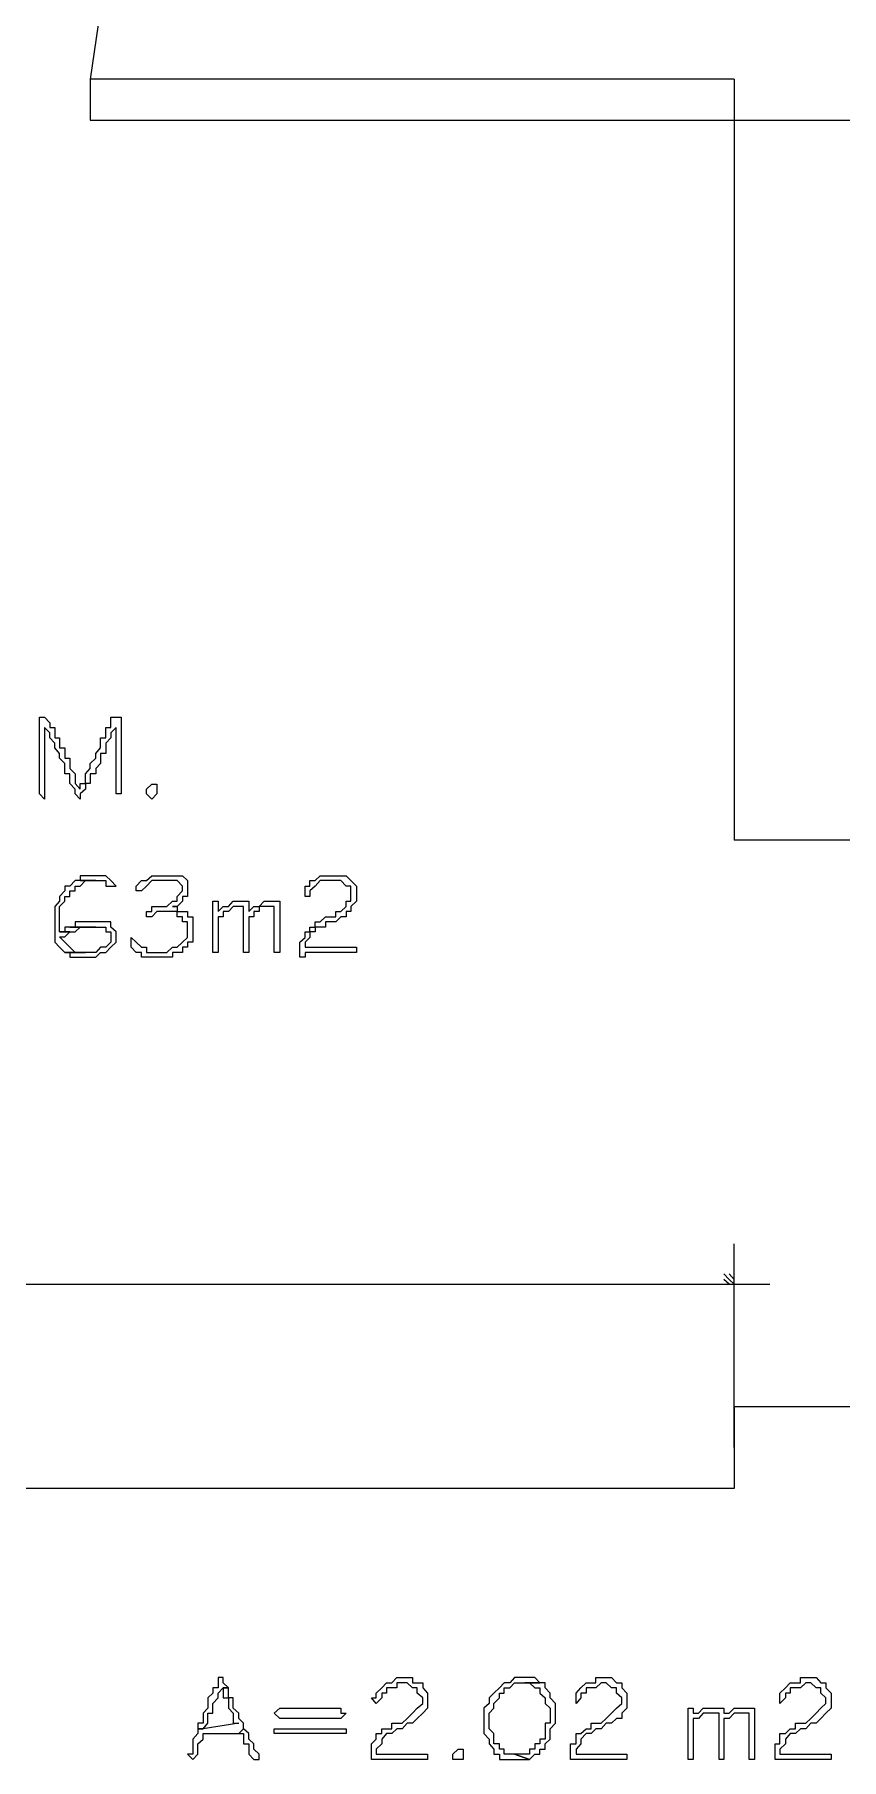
# Model space of a CAD drawing. Header units: millimetres. Extents: x -518.8 to -461.2, y 3.5 to 44.2.
# Drawn here: x -501.582 to -500.577, y 32.504 to 34.655 of the extents above; entities that cross this region are included whole.
import ezdxf

# ---------------------------------------------------------------- set-up
doc = ezdxf.new("R2010")
doc.units = ezdxf.units.MM
doc.header["$MEASUREMENT"] = 0
for name, color, linetype in [('10', 10, 'Continuous'), ('16', 16, 'Continuous'), ('6', 6, 'Continuous'), ('MYSOLIDS', 7, 'Continuous')]:
    doc.layers.add(name, color=color, linetype=linetype)

msp = doc.modelspace()

# ---------------------------------------------------------------- linework, layer by layer
at = {"layer": '10'}
for points in [[(-500.7105, 34.5992), (-501.5128, 34.5992), (-501.5128, 34.5481), (-500.7105, 34.5481)], [(-500.7105, 34.5992), (-500.7105, 34.4969)], [(-500.7105, 34.5481), (-500.5128, 34.5481), (-500.5128, 34.4969)], [(-500.7105, 34.4969), (-500.7105, 33.6503)], [(-500.5128, 33.6503), (-500.7105, 33.6503)], [(-500.7105, 32.9443), (-499.8128, 32.9443)], [(-500.7105, 32.9443), (-500.7105, 32.8421)], [(-500.7105, 32.8421), (-503.3203, 32.8421)]]:
    msp.add_lwpolyline(points, dxfattribs=at)
at = {"layer": '16'}
for points in [[(-500.7105, 32.8932), (-500.7105, 33.1473)], [(-503.3714, 33.0969), (-500.6662, 33.0969)], [(-500.7166, 33.103), (-500.7233, 33.1097)], [(-500.7166, 33.0969), (-500.7233, 33.103)], [(-500.7105, 33.103), (-500.7166, 33.1097)], [(-500.7105, 33.0969), (-500.7166, 33.103)]]:
    msp.add_lwpolyline(points, dxfattribs=at)
at = {"layer": '6'}
msp.add_lwpolyline([(-500.7105, 35.3503), (-500.8444, 35.3375), (-500.9782, 35.306), (-501.0985, 35.2488), (-501.2136, 35.1782), (-501.309, 35.0827), (-501.3918, 34.9744), (-501.4557, 34.8601), (-501.4933, 34.733), (-501.5128, 34.5992)], dxfattribs=at)
at = {"layer": 'MYSOLIDS'}
for points in [[(-501.5699, 33.7909), (-501.5699, 33.7842), (-501.5699, 33.7782), (-501.5699, 33.7782), (-501.5699, 33.7714), (-501.5699, 33.7654), (-501.5699, 33.7654), (-501.5699, 33.7586), (-501.5699, 33.7526), (-501.5699, 33.7526), (-501.5699, 33.7458), (-501.5699, 33.7458), (-501.5699, 33.7398), (-501.5699, 33.733), (-501.5699, 33.727), (-501.5699, 33.727), (-501.5699, 33.721), (-501.5699, 33.7142), (-501.5699, 33.7142), (-501.5699, 33.7082), (-501.5699, 33.7082), (-501.5699, 33.7082), (-501.5699, 33.7015), (-501.5699, 33.7015), (-501.576, 33.7082), (-501.576, 33.7082), (-501.576, 33.7082), (-501.576, 33.7082), (-501.576, 33.7142), (-501.576, 33.7142), (-501.576, 33.7142), (-501.576, 33.721), (-501.576, 33.727), (-501.576, 33.727), (-501.576, 33.733), (-501.576, 33.7398), (-501.576, 33.7458), (-501.576, 33.7526), (-501.576, 33.7526), (-501.576, 33.7586), (-501.576, 33.7654), (-501.576, 33.7714), (-501.576, 33.7714), (-501.576, 33.7782), (-501.576, 33.7842), (-501.576, 33.7842), (-501.576, 33.7909), (-501.576, 33.7969), (-501.576, 33.7969), (-501.576, 33.7969), (-501.576, 33.7969), (-501.576, 33.8037), (-501.576, 33.8037), (-501.5699, 33.8037), (-501.5699, 33.8037), (-501.5699, 33.8037), (-501.5699, 33.8037), (-501.5632, 33.7969), (-501.5632, 33.7909), (-501.5572, 33.7909), (-501.5572, 33.7842), (-501.5572, 33.7842), (-501.5572, 33.7782), (-501.5511, 33.7782), (-501.5511, 33.7714), (-501.5511, 33.7654), (-501.5444, 33.7654), (-501.5444, 33.7586), (-501.5444, 33.7526), (-501.5384, 33.7526), (-501.5384, 33.7458), (-501.5384, 33.7398), (-501.5384, 33.7398), (-501.5316, 33.733), (-501.5316, 33.727), (-501.5316, 33.721), (-501.5316, 33.721), (-501.5256, 33.7142), (-501.5256, 33.7142), (-501.5256, 33.7142), (-501.5256, 33.721), (-501.5188, 33.721), (-501.5188, 33.727), (-501.5188, 33.727), (-501.5188, 33.733), (-501.5128, 33.7398), (-501.5128, 33.7398), (-501.5128, 33.7458), (-501.506, 33.7526), (-501.506, 33.7526), (-501.506, 33.7586), (-501.5, 33.7654), (-501.5, 33.7714), (-501.5, 33.7782), (-501.4933, 33.7782), (-501.4933, 33.7842), (-501.4933, 33.7909), (-501.4872, 33.7909), (-501.4872, 33.7969), (-501.4872, 33.7969), (-501.4872, 33.8037), (-501.4872, 33.8037), (-501.4805, 33.8037), (-501.4805, 33.8037), (-501.4745, 33.8037), (-501.4745, 33.8037), (-501.4745, 33.8037), (-501.4745, 33.8037), (-501.4745, 33.7082), (-501.4745, 33.7082), (-501.4745, 33.7082), (-501.4805, 33.7082), (-501.4805, 33.7082), (-501.4805, 33.7082), (-501.4805, 33.7082), (-501.4805, 33.7082), (-501.4805, 33.7082), (-501.4805, 33.7909), (-501.4872, 33.7842), (-501.4872, 33.7782), (-501.4933, 33.7714), (-501.4933, 33.7654), (-501.4933, 33.7586), (-501.5, 33.7586), (-501.5, 33.7526), (-501.5, 33.7458), (-501.506, 33.7398), (-501.506, 33.7398), (-501.506, 33.733), (-501.5128, 33.733), (-501.5128, 33.727), (-501.5128, 33.727), (-501.5128, 33.721), (-501.5128, 33.721), (-501.5188, 33.721), (-501.5188, 33.7142), (-501.5256, 33.7082), (-501.5256, 33.7015), (-501.5256, 33.7015), (-501.5256, 33.7015), (-501.5316, 33.7082), (-501.5316, 33.7082), (-501.5316, 33.7082), (-501.5316, 33.7142), (-501.5316, 33.7142), (-501.5316, 33.7142), (-501.5384, 33.721), (-501.5384, 33.727), (-501.5384, 33.733), (-501.5444, 33.733), (-501.5444, 33.7398), (-501.5444, 33.7458), (-501.5511, 33.7526), (-501.5511, 33.7526), (-501.5511, 33.7586), (-501.5572, 33.7654), (-501.5572, 33.7654), (-501.5572, 33.7714), (-501.5632, 33.7782), (-501.5632, 33.7782), (-501.5632, 33.7842), (-501.5632, 33.7842), (-501.5699, 33.7909), (-501.5699, 33.7909), (-501.5699, 33.7909), (-501.5699, 33.7909), (-501.5699, 33.7909)], [(-501.4361, 33.7015), (-501.4429, 33.7082), (-501.4429, 33.7082), (-501.4429, 33.7082), (-501.4429, 33.7082), (-501.4429, 33.7142), (-501.4429, 33.7142), (-501.4361, 33.7203), (-501.4361, 33.7203), (-501.4301, 33.7203), (-501.4301, 33.7203), (-501.4301, 33.7142), (-501.4301, 33.7142), (-501.4301, 33.7082), (-501.4301, 33.7082), (-501.4361, 33.7015), (-501.4361, 33.7015), (-501.4361, 33.7015), (-501.4361, 33.7015), (-501.4361, 33.7015)], [(-501.5256, 33.6), (-501.5316, 33.6), (-501.5316, 33.6), (-501.5384, 33.5932), (-501.5444, 33.5932), (-501.5444, 33.5872), (-501.5444, 33.5872), (-501.5511, 33.5804), (-501.5511, 33.5804), (-501.5511, 33.5744), (-501.5572, 33.5676), (-501.5572, 33.5676), (-501.5572, 33.5676), (-501.5572, 33.5616), (-501.5572, 33.5548), (-501.5572, 33.5488), (-501.5572, 33.5488), (-501.5572, 33.5421), (-501.5572, 33.5421), (-501.5572, 33.536), (-501.5572, 33.53), (-501.5572, 33.5233), (-501.5572, 33.5233), (-501.5511, 33.5172), (-501.5511, 33.5172), (-501.5444, 33.5105), (-501.5444, 33.5105), (-501.5188, 33.5105), (-501.5256, 33.5105), (-501.5316, 33.5105), (-501.5384, 33.5172), (-501.5384, 33.5172), (-501.5384, 33.5172), (-501.5444, 33.5233), (-501.5444, 33.5233), (-501.5511, 33.53), (-501.5444, 33.53), (-501.5384, 33.536), (-501.5384, 33.536), (-501.5511, 33.536), (-501.5511, 33.536), (-501.5511, 33.5421), (-501.5511, 33.5421), (-501.5511, 33.5488), (-501.5511, 33.5488), (-501.5511, 33.5548), (-501.5511, 33.5616), (-501.5511, 33.5676), (-501.5511, 33.5676), (-501.5444, 33.5744), (-501.5444, 33.5744), (-501.5444, 33.5804), (-501.5384, 33.5804), (-501.5384, 33.5872), (-501.5316, 33.5872), (-501.5316, 33.5932), (-501.5256, 33.5932), (-501.5188, 33.6), (-501.5188, 33.6), (-501.5128, 33.6), (-501.5128, 33.6), (-501.506, 33.6), (-501.5256, 33.6), (-501.5256, 33.6)], [(-501.506, 33.606), (-501.506, 33.606), (-501.5128, 33.606), (-501.5128, 33.606), (-501.5188, 33.606), (-501.5256, 33.606), (-501.5256, 33.6), (-501.506, 33.6), (-501.5, 33.6), (-501.5, 33.6), (-501.4933, 33.6), (-501.4933, 33.5932), (-501.4872, 33.5932), (-501.4872, 33.5932), (-501.4872, 33.5932), (-501.4872, 33.5932), (-501.4805, 33.5932), (-501.4872, 33.6), (-501.4872, 33.6), (-501.4933, 33.606), (-501.4933, 33.606), (-501.5, 33.606), (-501.5, 33.606), (-501.506, 33.606), (-501.506, 33.606)], [(-501.4105, 33.5676), (-501.4045, 33.5676), (-501.4045, 33.5616), (-501.3978, 33.5616), (-501.3918, 33.5616), (-501.3918, 33.5548), (-501.385, 33.5548), (-501.385, 33.5488), (-501.385, 33.5421), (-501.385, 33.5421), (-501.385, 33.536), (-501.385, 33.536), (-501.385, 33.5293), (-501.385, 33.5233), (-501.3918, 33.5233), (-501.3918, 33.5172), (-501.3978, 33.5172), (-501.3978, 33.5172), (-501.3978, 33.5105), (-501.4045, 33.5105), (-501.4105, 33.5105), (-501.4105, 33.5045), (-501.4173, 33.5045), (-501.4233, 33.5045), (-501.4301, 33.5045), (-501.4301, 33.5045), (-501.4361, 33.5045), (-501.4429, 33.5045), (-501.4489, 33.5045), (-501.4489, 33.5105), (-501.4557, 33.5105), (-501.4557, 33.5105), (-501.4617, 33.5172), (-501.4617, 33.5233), (-501.4617, 33.5233), (-501.4617, 33.5293), (-501.4617, 33.5293), (-501.4617, 33.5293), (-501.4617, 33.5293), (-501.4557, 33.5233), (-501.4557, 33.5233), (-501.4557, 33.5233), (-501.4557, 33.5233), (-501.4489, 33.5172), (-501.4489, 33.5172), (-501.4429, 33.5172), (-501.4429, 33.5105), (-501.4361, 33.5105), (-501.4301, 33.5105), (-501.4301, 33.5105), (-501.4233, 33.5105), (-501.4233, 33.5105), (-501.4173, 33.5105), (-501.4105, 33.5172), (-501.4105, 33.5172), (-501.4045, 33.5172), (-501.4045, 33.5172), (-501.3978, 33.5233), (-501.3978, 33.5233), (-501.3918, 33.5293), (-501.3918, 33.536), (-501.3918, 33.536), (-501.3918, 33.536), (-501.3918, 33.5421), (-501.3918, 33.5488), (-501.3978, 33.5488), (-501.3978, 33.5548), (-501.4045, 33.5548), (-501.4045, 33.5616), (-501.4105, 33.5616), (-501.4173, 33.5616), (-501.4173, 33.5616), (-501.4233, 33.5616), (-501.4233, 33.5616), (-501.4301, 33.5616), (-501.4301, 33.5616), (-501.4361, 33.5548), (-501.4429, 33.5548), (-501.4429, 33.5548), (-501.4429, 33.5548), (-501.4429, 33.5616), (-501.4429, 33.5616), (-501.4429, 33.5616), (-501.4361, 33.5616), (-501.4361, 33.5676), (-501.4301, 33.5676), (-501.4233, 33.5676), (-501.4233, 33.5676), (-501.4173, 33.5676), (-501.4105, 33.5744), (-501.4105, 33.5744), (-501.4045, 33.5744), (-501.4045, 33.5804), (-501.3978, 33.5872), (-501.3978, 33.5872), (-501.3978, 33.5872), (-501.3978, 33.5932), (-501.4045, 33.6), (-501.4045, 33.6), (-501.4045, 33.6), (-501.4105, 33.6), (-501.4173, 33.6), (-501.4233, 33.6), (-501.4233, 33.6), (-501.4301, 33.6), (-501.4301, 33.6), (-501.4361, 33.6), (-501.4429, 33.5932), (-501.4429, 33.5932), (-501.4429, 33.5932), (-501.4489, 33.5872), (-501.4489, 33.5872), (-501.4489, 33.5872), (-501.4489, 33.5872), (-501.4557, 33.5872), (-501.4557, 33.5872), (-501.4557, 33.5872), (-501.4557, 33.5872), (-501.4557, 33.5932), (-501.4557, 33.5932), (-501.4489, 33.6), (-501.4489, 33.6), (-501.4429, 33.6), (-501.4429, 33.6), (-501.4361, 33.606), (-501.4361, 33.606), (-501.4301, 33.606), (-501.4233, 33.606), (-501.4233, 33.606), (-501.4173, 33.606), (-501.4173, 33.606), (-501.4105, 33.606), (-501.4045, 33.606), (-501.4045, 33.606), (-501.3978, 33.606), (-501.3978, 33.606), (-501.3918, 33.6), (-501.3918, 33.6), (-501.3918, 33.5932), (-501.3918, 33.5932), (-501.3918, 33.5872), (-501.3918, 33.5804), (-501.3978, 33.5804), (-501.3978, 33.5744), (-501.3978, 33.5744), (-501.4045, 33.5676), (-501.4045, 33.5676), (-501.4105, 33.5676), (-501.4105, 33.5676), (-501.4105, 33.5676), (-501.4105, 33.5676), (-501.4105, 33.5676)], [(-501.2451, 33.5172), (-501.1812, 33.5172), (-501.1812, 33.5172), (-501.1812, 33.5172), (-501.1812, 33.5105), (-501.1812, 33.5105), (-501.1812, 33.5105), (-501.1812, 33.5105), (-501.1812, 33.5105), (-501.1812, 33.5105), (-501.2451, 33.5105), (-501.2451, 33.5045), (-501.2451, 33.5045), (-501.2451, 33.5045), (-501.2451, 33.5045), (-501.2519, 33.5045), (-501.2519, 33.5045), (-501.2519, 33.5105), (-501.2519, 33.5105), (-501.2519, 33.5172), (-501.2519, 33.5233), (-501.2519, 33.5233), (-501.2451, 33.5293), (-501.2451, 33.5293), (-501.2451, 33.536), (-501.2391, 33.536), (-501.2391, 33.5421), (-501.2324, 33.5421), (-501.2324, 33.5421), (-501.2324, 33.5488), (-501.2263, 33.5488), (-501.2263, 33.5488), (-501.2196, 33.5548), (-501.2136, 33.5548), (-501.2068, 33.5548), (-501.2068, 33.5616), (-501.2008, 33.5616), (-501.2008, 33.5616), (-501.194, 33.5676), (-501.194, 33.5676), (-501.194, 33.5744), (-501.188, 33.5744), (-501.188, 33.5804), (-501.188, 33.5804), (-501.188, 33.5872), (-501.188, 33.5932), (-501.194, 33.5932), (-501.194, 33.5932), (-501.2008, 33.6), (-501.2008, 33.6), (-501.2068, 33.6), (-501.2136, 33.6), (-501.2136, 33.6), (-501.2196, 33.6), (-501.2263, 33.6), (-501.2263, 33.6), (-501.2324, 33.5932), (-501.2324, 33.5932), (-501.2391, 33.5872), (-501.2391, 33.5872), (-501.2391, 33.5872), (-501.2391, 33.5804), (-501.2451, 33.5804), (-501.2451, 33.5804), (-501.2451, 33.5804), (-501.2451, 33.5804), (-501.2451, 33.5804), (-501.2451, 33.5804), (-501.2451, 33.5872), (-501.2451, 33.5872), (-501.2451, 33.5932), (-501.2391, 33.5932), (-501.2391, 33.5932), (-501.2391, 33.6), (-501.2324, 33.6), (-501.2263, 33.606), (-501.2263, 33.606), (-501.2196, 33.606), (-501.2196, 33.606), (-501.2136, 33.606), (-501.2136, 33.606), (-501.2068, 33.606), (-501.2008, 33.606), (-501.194, 33.606), (-501.194, 33.606), (-501.188, 33.6), (-501.188, 33.6), (-501.188, 33.6), (-501.1812, 33.5932), (-501.1812, 33.5872), (-501.1812, 33.5872), (-501.1812, 33.5804), (-501.1812, 33.5804), (-501.1812, 33.5744), (-501.1812, 33.5744), (-501.188, 33.5676), (-501.188, 33.5616), (-501.188, 33.5616), (-501.194, 33.5616), (-501.194, 33.5548), (-501.2008, 33.5548), (-501.2008, 33.5548), (-501.2068, 33.5488), (-501.2136, 33.5488), (-501.2196, 33.5488), (-501.2196, 33.5421), (-501.2263, 33.5421), (-501.2324, 33.5421), (-501.2324, 33.536), (-501.2391, 33.536), (-501.2391, 33.5293), (-501.2391, 33.5293), (-501.2451, 33.5233), (-501.2451, 33.5172), (-501.2451, 33.5172), (-501.2451, 33.5172), (-501.2451, 33.5172), (-501.2451, 33.5172)], [(-501.3151, 33.5616), (-501.309, 33.5676), (-501.309, 33.5676), (-501.3023, 33.5676), (-501.2963, 33.5744), (-501.2963, 33.5744), (-501.2895, 33.5744), (-501.2835, 33.5744), (-501.2835, 33.5744), (-501.2767, 33.5744), (-501.2767, 33.5676), (-501.2767, 33.5616), (-501.2767, 33.5616), (-501.2767, 33.5548), (-501.2767, 33.5488), (-501.2767, 33.5488), (-501.2767, 33.5421), (-501.2767, 33.536), (-501.2767, 33.5293), (-501.2767, 33.5293), (-501.2767, 33.5233), (-501.2767, 33.5172), (-501.2767, 33.5172), (-501.2767, 33.5105), (-501.2767, 33.5105), (-501.2767, 33.5105), (-501.2767, 33.5105), (-501.2767, 33.5105), (-501.2767, 33.5105), (-501.2835, 33.5105), (-501.2835, 33.5105), (-501.2835, 33.5105), (-501.2835, 33.5172), (-501.2835, 33.5172), (-501.2835, 33.5233), (-501.2835, 33.5293), (-501.2835, 33.536), (-501.2835, 33.536), (-501.2835, 33.5421), (-501.2835, 33.5488), (-501.2835, 33.5488), (-501.2835, 33.5548), (-501.2835, 33.5616), (-501.2835, 33.5676), (-501.2835, 33.5676), (-501.2895, 33.5676), (-501.2895, 33.5676), (-501.2895, 33.5676), (-501.2963, 33.5676), (-501.3023, 33.5676), (-501.3023, 33.5616), (-501.309, 33.5616), (-501.309, 33.5548), (-501.3151, 33.5548), (-501.3151, 33.5172), (-501.3151, 33.5105), (-501.3151, 33.5105), (-501.3151, 33.5105), (-501.3151, 33.5105), (-501.3218, 33.5105), (-501.3218, 33.5105), (-501.3218, 33.5172), (-501.3218, 33.5172), (-501.3218, 33.5616), (-501.3218, 33.5616), (-501.3218, 33.5676), (-501.3218, 33.5676), (-501.3278, 33.5676), (-501.3278, 33.5676), (-501.3278, 33.5676), (-501.3346, 33.5676), (-501.3346, 33.5676), (-501.3406, 33.5616), (-501.3474, 33.5616), (-501.3474, 33.5548), (-501.3534, 33.5548), (-501.3534, 33.5105), (-501.3534, 33.5105), (-501.3534, 33.5105), (-501.3534, 33.5105), (-501.3534, 33.5105), (-501.3602, 33.5105), (-501.3602, 33.5105), (-501.3602, 33.5105), (-501.3602, 33.5105), (-501.3602, 33.5548), (-501.3602, 33.5548), (-501.3602, 33.5548), (-501.3602, 33.5548), (-501.3602, 33.5548), (-501.3602, 33.5548), (-501.3602, 33.5548), (-501.3602, 33.5548), (-501.3602, 33.5548), (-501.3602, 33.5548), (-501.3602, 33.5548), (-501.3602, 33.5616), (-501.3602, 33.5616), (-501.3602, 33.5676), (-501.3602, 33.5744), (-501.3602, 33.5744), (-501.3534, 33.5744), (-501.3534, 33.5744), (-501.3534, 33.5744), (-501.3534, 33.5744), (-501.3534, 33.5676), (-501.3534, 33.5676), (-501.3534, 33.5616), (-501.3474, 33.5676), (-501.3474, 33.5676), (-501.3406, 33.5676), (-501.3346, 33.5744), (-501.3278, 33.5744), (-501.3278, 33.5744), (-501.3218, 33.5744), (-501.3218, 33.5744), (-501.3151, 33.5744), (-501.3151, 33.5676), (-501.3151, 33.5616), (-501.3151, 33.5616), (-501.3151, 33.5616), (-501.3151, 33.5616), (-501.3151, 33.5616)], [(-501.506, 33.5488), (-501.5128, 33.5488), (-501.5128, 33.5488), (-501.5188, 33.5488), (-501.5256, 33.5488), (-501.5316, 33.5488), (-501.5316, 33.5488), (-501.5316, 33.5421), (-501.5384, 33.5421), (-501.506, 33.5421), (-501.506, 33.5421), (-501.5, 33.5421), (-501.4933, 33.5421), (-501.4933, 33.536), (-501.4933, 33.536), (-501.4872, 33.536), (-501.4872, 33.5293), (-501.4872, 33.5293), (-501.4872, 33.5233), (-501.4933, 33.5172), (-501.5, 33.5172), (-501.5, 33.5172), (-501.5, 33.5172), (-501.506, 33.5105), (-501.5128, 33.5105), (-501.5188, 33.5105), (-501.5188, 33.5105), (-501.5444, 33.5105), (-501.5384, 33.5105), (-501.5384, 33.5045), (-501.5316, 33.5045), (-501.5256, 33.5045), (-501.5188, 33.5045), (-501.5188, 33.5045), (-501.5128, 33.5045), (-501.506, 33.5045), (-501.506, 33.5045), (-501.5, 33.5105), (-501.4933, 33.5105), (-501.4933, 33.5105), (-501.4933, 33.5105), (-501.4872, 33.5172), (-501.4872, 33.5172), (-501.4805, 33.5233), (-501.4805, 33.5233), (-501.4805, 33.5293), (-501.4805, 33.536), (-501.4805, 33.536), (-501.4872, 33.5421), (-501.4872, 33.5421), (-501.4872, 33.5488), (-501.4933, 33.5488), (-501.5, 33.5488), (-501.5, 33.5488), (-501.506, 33.5488), (-501.506, 33.5488)], [(-501.5384, 33.5421), (-501.5444, 33.5421), (-501.5444, 33.536), (-501.5511, 33.536), (-501.5384, 33.536), (-501.5316, 33.536), (-501.5256, 33.5421), (-501.5256, 33.5421), (-501.5188, 33.5421), (-501.5188, 33.5421), (-501.5128, 33.5421), (-501.506, 33.5421), (-501.5384, 33.5421), (-501.5384, 33.5421)], [(-501.3474, 32.6067), (-501.3474, 32.6067), (-501.3534, 32.6067), (-501.3534, 32.6), (-501.3534, 32.6), (-501.3534, 32.5939), (-501.3602, 32.5939), (-501.3602, 32.5872), (-501.3662, 32.5812), (-501.3662, 32.5684), (-501.3662, 32.5684), (-501.3722, 32.5624), (-501.3722, 32.5624), (-501.3722, 32.5556), (-501.3722, 32.5496), (-501.379, 32.5496), (-501.379, 32.5428), (-501.3722, 32.5428), (-501.3662, 32.5496), (-501.3662, 32.5496), (-501.3662, 32.5556), (-501.3662, 32.5624), (-501.3602, 32.5624), (-501.3602, 32.5624), (-501.3602, 32.5684), (-501.3602, 32.5744), (-501.3602, 32.5744), (-501.3534, 32.5812), (-501.3534, 32.5872), (-501.3534, 32.5872), (-501.3474, 32.5939), (-501.3406, 32.5939), (-501.3474, 32.6), (-501.3474, 32.6067), (-501.3474, 32.6067), (-501.3474, 32.6067)], [(-501.1564, 32.5112), (-501.0925, 32.5112), (-501.0925, 32.5112), (-501.0925, 32.5112), (-501.0925, 32.5112), (-501.0925, 32.5112), (-501.0925, 32.5045), (-501.0925, 32.5045), (-501.0925, 32.5045), (-501.0925, 32.5045), (-501.1564, 32.5045), (-501.1564, 32.5045), (-501.1564, 32.5045), (-501.1624, 32.5045), (-501.1624, 32.5045), (-501.1624, 32.5045), (-501.1624, 32.5045), (-501.1624, 32.5112), (-501.1624, 32.5112), (-501.1624, 32.5112), (-501.1624, 32.5172), (-501.1624, 32.524), (-501.1624, 32.524), (-501.1564, 32.53), (-501.1564, 32.53), (-501.1564, 32.5368), (-501.1496, 32.5368), (-501.1496, 32.5428), (-501.1436, 32.5428), (-501.1436, 32.5428), (-501.1369, 32.5428), (-501.1369, 32.5496), (-501.1308, 32.5496), (-501.1241, 32.5496), (-501.1181, 32.5556), (-501.1181, 32.5556), (-501.1113, 32.5624), (-501.1113, 32.5624), (-501.1113, 32.5624), (-501.1053, 32.5684), (-501.1053, 32.5684), (-501.0985, 32.5744), (-501.0985, 32.5744), (-501.0985, 32.5812), (-501.0985, 32.5812), (-501.1053, 32.5872), (-501.1053, 32.5939), (-501.1053, 32.5939), (-501.1113, 32.5939), (-501.1113, 32.5939), (-501.1181, 32.6), (-501.1241, 32.6), (-501.1308, 32.6), (-501.1308, 32.5939), (-501.1369, 32.5939), (-501.1369, 32.5939), (-501.1436, 32.5939), (-501.1436, 32.5872), (-501.1496, 32.5872), (-501.1496, 32.5872), (-501.1496, 32.5812), (-501.1496, 32.5812), (-501.1564, 32.5744), (-501.1564, 32.5744), (-501.1564, 32.5744), (-501.1564, 32.5744), (-501.1624, 32.5812), (-501.1624, 32.5812), (-501.1564, 32.5812), (-501.1564, 32.5872), (-501.1564, 32.5872), (-501.1496, 32.5939), (-501.1496, 32.5939), (-501.1496, 32.5939), (-501.1436, 32.6), (-501.1369, 32.6), (-501.1369, 32.6), (-501.1369, 32.6), (-501.1308, 32.6067), (-501.1241, 32.6067), (-501.1241, 32.6067), (-501.1181, 32.6067), (-501.1113, 32.6067), (-501.1113, 32.6), (-501.1053, 32.6), (-501.0985, 32.6), (-501.0985, 32.6), (-501.0985, 32.5939), (-501.0925, 32.5872), (-501.0925, 32.5872), (-501.0925, 32.5812), (-501.0925, 32.5812), (-501.0925, 32.5744), (-501.0925, 32.5684), (-501.0925, 32.5684), (-501.0985, 32.5624), (-501.0985, 32.5624), (-501.1053, 32.5556), (-501.1053, 32.5556), (-501.1053, 32.5556), (-501.1113, 32.5496), (-501.1181, 32.5496), (-501.1181, 32.5496), (-501.1241, 32.5428), (-501.1308, 32.5428), (-501.1308, 32.5428), (-501.1369, 32.5368), (-501.1436, 32.5368), (-501.1436, 32.5368), (-501.1496, 32.53), (-501.1496, 32.53), (-501.1496, 32.524), (-501.1564, 32.5172), (-501.1564, 32.5172), (-501.1564, 32.5112), (-501.1564, 32.5112), (-501.1564, 32.5112), (-501.1564, 32.5112)], [(-500.9714, 32.6067), (-500.9782, 32.6067), (-500.9842, 32.6067), (-500.9842, 32.6067), (-500.9902, 32.6), (-500.997, 32.6), (-500.997, 32.6), (-501.003, 32.5939), (-501.003, 32.5939), (-501.0098, 32.5872), (-501.0098, 32.5872), (-501.0158, 32.5812), (-501.0158, 32.5812), (-501.0158, 32.5744), (-501.0158, 32.5744), (-501.0226, 32.5684), (-501.0226, 32.5624), (-501.0226, 32.5624), (-501.0226, 32.5556), (-501.0226, 32.5496), (-501.0226, 32.5496), (-501.0226, 32.5428), (-501.0226, 32.5368), (-501.0226, 32.5368), (-501.0158, 32.53), (-501.0158, 32.524), (-501.0158, 32.524), (-501.0098, 32.5172), (-501.0098, 32.5172), (-501.0098, 32.5112), (-501.003, 32.5112), (-501.003, 32.5045), (-500.997, 32.5045), (-500.997, 32.5045), (-500.9902, 32.5045), (-500.9842, 32.5045), (-500.9842, 32.5045), (-500.9782, 32.5045), (-500.9714, 32.5045), (-500.9654, 32.5045), (-500.9654, 32.5045), (-500.9654, 32.5045), (-500.9842, 32.5112), (-500.9842, 32.5112), (-500.9842, 32.5112), (-500.9902, 32.5112), (-500.997, 32.5112), (-500.997, 32.5172), (-501.003, 32.5172), (-501.003, 32.524), (-501.0098, 32.524), (-501.0098, 32.53), (-501.0098, 32.53), (-501.0098, 32.5368), (-501.0158, 32.5428), (-501.0158, 32.5428), (-501.0158, 32.5496), (-501.0158, 32.5496), (-501.0158, 32.5556), (-501.0158, 32.5624), (-501.0098, 32.5684), (-501.0098, 32.5684), (-501.0098, 32.5744), (-501.0098, 32.5744), (-501.003, 32.5812), (-501.003, 32.5872), (-501.003, 32.5872), (-500.997, 32.5872), (-500.997, 32.5939), (-500.9902, 32.5939), (-500.9902, 32.5939), (-500.9842, 32.6), (-500.9782, 32.6), (-500.9714, 32.6), (-500.9527, 32.6), (-500.9527, 32.6), (-500.9587, 32.6067), (-500.9654, 32.6067), (-500.9714, 32.6067), (-500.9714, 32.6067), (-500.9714, 32.6067)], [(-500.9527, 32.6), (-500.9714, 32.6), (-500.9714, 32.6), (-500.9654, 32.6), (-500.9587, 32.5939), (-500.9587, 32.5939), (-500.9527, 32.5939), (-500.9527, 32.5872), (-500.9527, 32.5872), (-500.9459, 32.5812), (-500.9459, 32.5812), (-500.9459, 32.5744), (-500.9399, 32.5684), (-500.9399, 32.5684), (-500.9399, 32.5624), (-500.9399, 32.5624), (-500.9399, 32.5556), (-500.9399, 32.5496), (-500.9459, 32.5496), (-500.9459, 32.5428), (-500.9459, 32.5428), (-500.9459, 32.5368), (-500.9459, 32.53), (-500.9527, 32.53), (-500.9527, 32.524), (-500.9587, 32.524), (-500.9587, 32.5172), (-500.9654, 32.5172), (-500.9654, 32.5112), (-500.9654, 32.5112), (-500.9714, 32.5112), (-500.9782, 32.5112), (-500.9842, 32.5112), (-500.9654, 32.5045), (-500.9587, 32.5112), (-500.9527, 32.5112), (-500.9527, 32.5172), (-500.9459, 32.5172), (-500.9459, 32.524), (-500.9459, 32.524), (-500.9399, 32.53), (-500.9399, 32.5368), (-500.9399, 32.5368), (-500.9399, 32.5428), (-500.9331, 32.5496), (-500.9331, 32.5496), (-500.9331, 32.5556), (-500.9331, 32.5624), (-500.9331, 32.5624), (-500.9331, 32.5684), (-500.9331, 32.5744), (-500.9399, 32.5812), (-500.9399, 32.5812), (-500.9399, 32.5872), (-500.9399, 32.5872), (-500.9459, 32.5939), (-500.9459, 32.5939), (-500.9459, 32.6), (-500.9527, 32.6), (-500.9527, 32.6)], [(-500.9075, 32.5112), (-500.8444, 32.5112), (-500.8444, 32.5112), (-500.8444, 32.5112), (-500.8444, 32.5112), (-500.8444, 32.5112), (-500.8444, 32.5045), (-500.8444, 32.5045), (-500.8444, 32.5045), (-500.8444, 32.5045), (-500.9075, 32.5045), (-500.9075, 32.5045), (-500.9075, 32.5045), (-500.9075, 32.5045), (-500.9075, 32.5045), (-500.9143, 32.5045), (-500.9143, 32.5045), (-500.9143, 32.5112), (-500.9143, 32.5112), (-500.9143, 32.5112), (-500.9143, 32.5172), (-500.9143, 32.524), (-500.9075, 32.524), (-500.9075, 32.53), (-500.9075, 32.53), (-500.9075, 32.5368), (-500.9015, 32.5368), (-500.8948, 32.5428), (-500.8948, 32.5428), (-500.8948, 32.5428), (-500.8887, 32.5428), (-500.8887, 32.5496), (-500.8827, 32.5496), (-500.876, 32.5496), (-500.8699, 32.5556), (-500.8699, 32.5556), (-500.8632, 32.5624), (-500.8632, 32.5624), (-500.8632, 32.5624), (-500.8572, 32.5684), (-500.8572, 32.5684), (-500.8504, 32.5744), (-500.8504, 32.5744), (-500.8504, 32.5812), (-500.8504, 32.5812), (-500.8572, 32.5872), (-500.8572, 32.5939), (-500.8572, 32.5939), (-500.8632, 32.5939), (-500.8632, 32.5939), (-500.8699, 32.6), (-500.876, 32.6), (-500.876, 32.6), (-500.8827, 32.5939), (-500.8887, 32.5939), (-500.8887, 32.5939), (-500.8948, 32.5939), (-500.8948, 32.5872), (-500.9015, 32.5872), (-500.9015, 32.5872), (-500.9015, 32.5812), (-500.9015, 32.5812), (-500.9075, 32.5744), (-500.9075, 32.5744), (-500.9075, 32.5744), (-500.9075, 32.5744), (-500.9075, 32.5812), (-500.9075, 32.5812), (-500.9075, 32.5812), (-500.9075, 32.5872), (-500.9075, 32.5872), (-500.9015, 32.5939), (-500.9015, 32.5939), (-500.9015, 32.5939), (-500.8948, 32.6), (-500.8887, 32.6), (-500.8887, 32.6), (-500.8827, 32.6), (-500.8827, 32.6067), (-500.876, 32.6067), (-500.876, 32.6067), (-500.8699, 32.6067), (-500.8632, 32.6067), (-500.8572, 32.6), (-500.8572, 32.6), (-500.8504, 32.6), (-500.8504, 32.6), (-500.8504, 32.5939), (-500.8444, 32.5872), (-500.8444, 32.5872), (-500.8444, 32.5812), (-500.8444, 32.5812), (-500.8444, 32.5744), (-500.8444, 32.5684), (-500.8444, 32.5684), (-500.8504, 32.5624), (-500.8504, 32.5624), (-500.8504, 32.5556), (-500.8572, 32.5556), (-500.8572, 32.5556), (-500.8632, 32.5496), (-500.8699, 32.5496), (-500.8699, 32.5496), (-500.876, 32.5428), (-500.8827, 32.5428), (-500.8827, 32.5428), (-500.8887, 32.5368), (-500.8948, 32.5368), (-500.8948, 32.5368), (-500.9015, 32.53), (-500.9015, 32.53), (-500.9015, 32.524), (-500.9075, 32.5172), (-500.9075, 32.5172), (-500.9075, 32.5112), (-500.9075, 32.5112), (-500.9075, 32.5112), (-500.9075, 32.5112)], [(-500.6534, 32.5112), (-500.5895, 32.5112), (-500.5895, 32.5112), (-500.5895, 32.5112), (-500.5895, 32.5112), (-500.5895, 32.5112), (-500.5895, 32.5045), (-500.5895, 32.5045), (-500.5895, 32.5045), (-500.5895, 32.5045), (-500.6534, 32.5045), (-500.6534, 32.5045), (-500.6534, 32.5045), (-500.6534, 32.5045), (-500.6534, 32.5045), (-500.6594, 32.5045), (-500.6594, 32.5045), (-500.6594, 32.5112), (-500.6594, 32.5112), (-500.6594, 32.5112), (-500.6594, 32.5172), (-500.6594, 32.524), (-500.6534, 32.524), (-500.6534, 32.53), (-500.6534, 32.53), (-500.6534, 32.5368), (-500.6466, 32.5368), (-500.6406, 32.5428), (-500.6406, 32.5428), (-500.6406, 32.5428), (-500.6339, 32.5428), (-500.6339, 32.5496), (-500.6278, 32.5496), (-500.6211, 32.5496), (-500.6151, 32.5556), (-500.6151, 32.5556), (-500.6083, 32.5624), (-500.6083, 32.5624), (-500.6083, 32.5624), (-500.6023, 32.5684), (-500.6023, 32.5684), (-500.5963, 32.5744), (-500.5963, 32.5744), (-500.5963, 32.5812), (-500.5963, 32.5812), (-500.6023, 32.5872), (-500.6023, 32.5939), (-500.6023, 32.5939), (-500.6083, 32.5939), (-500.6083, 32.5939), (-500.6151, 32.6), (-500.6211, 32.6), (-500.6211, 32.6), (-500.6278, 32.5939), (-500.6339, 32.5939), (-500.6339, 32.5939), (-500.6406, 32.5939), (-500.6406, 32.5872), (-500.6466, 32.5872), (-500.6466, 32.5872), (-500.6466, 32.5812), (-500.6466, 32.5812), (-500.6534, 32.5744), (-500.6534, 32.5744), (-500.6534, 32.5744), (-500.6534, 32.5744), (-500.6534, 32.5812), (-500.6534, 32.5812), (-500.6534, 32.5812), (-500.6534, 32.5872), (-500.6534, 32.5872), (-500.6466, 32.5939), (-500.6466, 32.5939), (-500.6466, 32.5939), (-500.6406, 32.6), (-500.6339, 32.6), (-500.6339, 32.6), (-500.6278, 32.6), (-500.6278, 32.6067), (-500.6211, 32.6067), (-500.6211, 32.6067), (-500.6151, 32.6067), (-500.6083, 32.6067), (-500.6023, 32.6), (-500.6023, 32.6), (-500.5963, 32.6), (-500.5963, 32.6), (-500.5963, 32.5939), (-500.5895, 32.5872), (-500.5895, 32.5872), (-500.5895, 32.5812), (-500.5895, 32.5812), (-500.5895, 32.5744), (-500.5895, 32.5684), (-500.5895, 32.5684), (-500.5963, 32.5624), (-500.5963, 32.5624), (-500.6023, 32.5556), (-500.6023, 32.5556), (-500.6023, 32.5556), (-500.6083, 32.5496), (-500.6151, 32.5496), (-500.6151, 32.5496), (-500.6211, 32.5428), (-500.6278, 32.5428), (-500.6278, 32.5428), (-500.6339, 32.5368), (-500.6406, 32.5368), (-500.6406, 32.5368), (-500.6466, 32.53), (-500.6466, 32.53), (-500.6466, 32.524), (-500.6534, 32.5172), (-500.6534, 32.5172), (-500.6534, 32.5112), (-500.6534, 32.5112), (-500.6534, 32.5112), (-500.6534, 32.5112)], [(-501.3406, 32.5939), (-501.3474, 32.5939), (-501.3474, 32.5939), (-501.3474, 32.5872), (-501.3474, 32.5812), (-501.3406, 32.5812), (-501.3406, 32.5744), (-501.3406, 32.5684), (-501.3406, 32.5684), (-501.3346, 32.5624), (-501.3346, 32.5624), (-501.3346, 32.5556), (-501.3346, 32.5496), (-501.3278, 32.5496), (-501.3722, 32.5428), (-501.379, 32.5428), (-501.379, 32.5368), (-501.379, 32.5368), (-501.385, 32.53), (-501.385, 32.524), (-501.385, 32.524), (-501.385, 32.5172), (-501.385, 32.5112), (-501.3918, 32.5112), (-501.3918, 32.5112), (-501.385, 32.5045), (-501.385, 32.5045), (-501.385, 32.5045), (-501.385, 32.5045), (-501.379, 32.5112), (-501.379, 32.5172), (-501.379, 32.5172), (-501.379, 32.524), (-501.3722, 32.53), (-501.3722, 32.53), (-501.3722, 32.5368), (-501.3278, 32.5368), (-501.3218, 32.5428), (-501.3218, 32.5428), (-501.3218, 32.5496), (-501.3278, 32.5556), (-501.3278, 32.5556), (-501.3278, 32.5624), (-501.3278, 32.5624), (-501.3346, 32.5684), (-501.3346, 32.5744), (-501.3346, 32.5744), (-501.3346, 32.5812), (-501.3346, 32.5812), (-501.3406, 32.5812), (-501.3406, 32.5872), (-501.3406, 32.5939), (-501.3406, 32.5939), (-501.3406, 32.5939)], [(-501.2008, 32.5556), (-501.2767, 32.5556), (-501.2835, 32.5624), (-501.2835, 32.5624), (-501.2835, 32.5624), (-501.2835, 32.5624), (-501.2835, 32.5624), (-501.2835, 32.5624), (-501.2767, 32.5684), (-501.2767, 32.5684), (-501.2008, 32.5684), (-501.2008, 32.5624), (-501.194, 32.5624), (-501.194, 32.5624), (-501.194, 32.5624), (-501.194, 32.5624), (-501.194, 32.5624), (-501.2008, 32.5556), (-501.2008, 32.5556), (-501.2008, 32.5556), (-501.2008, 32.5556), (-501.2008, 32.5556)], [(-500.7233, 32.5624), (-500.7166, 32.5624), (-500.7166, 32.5624), (-500.7105, 32.5684), (-500.7038, 32.5684), (-500.7038, 32.5684), (-500.6978, 32.5684), (-500.6918, 32.5684), (-500.6918, 32.5684), (-500.685, 32.5684), (-500.685, 32.5684), (-500.685, 32.5624), (-500.685, 32.5556), (-500.685, 32.5496), (-500.685, 32.5496), (-500.685, 32.5428), (-500.685, 32.5368), (-500.685, 32.53), (-500.685, 32.53), (-500.685, 32.524), (-500.685, 32.5172), (-500.685, 32.5112), (-500.685, 32.5112), (-500.685, 32.5112), (-500.685, 32.5112), (-500.685, 32.5045), (-500.685, 32.5045), (-500.685, 32.5045), (-500.685, 32.5045), (-500.6918, 32.5045), (-500.6918, 32.5045), (-500.6918, 32.5112), (-500.6918, 32.5112), (-500.6918, 32.5172), (-500.6918, 32.524), (-500.6918, 32.524), (-500.6918, 32.53), (-500.6918, 32.5368), (-500.6918, 32.5368), (-500.6918, 32.5428), (-500.6918, 32.5496), (-500.6918, 32.5496), (-500.6918, 32.5556), (-500.6918, 32.5624), (-500.6918, 32.5624), (-500.6978, 32.5624), (-500.6978, 32.5624), (-500.6978, 32.5624), (-500.7038, 32.5624), (-500.7105, 32.5624), (-500.7105, 32.5624), (-500.7166, 32.5556), (-500.7166, 32.5556), (-500.7233, 32.5556), (-500.7233, 32.5112), (-500.7233, 32.5045), (-500.7233, 32.5045), (-500.7293, 32.5045), (-500.7293, 32.5045), (-500.7293, 32.5112), (-500.7293, 32.5112), (-500.7293, 32.5112), (-500.7293, 32.5112), (-500.7293, 32.5556), (-500.7293, 32.5556), (-500.7293, 32.5624), (-500.7293, 32.5624), (-500.7361, 32.5624), (-500.7361, 32.5624), (-500.7361, 32.5624), (-500.7421, 32.5624), (-500.7489, 32.5624), (-500.7489, 32.5624), (-500.7549, 32.5556), (-500.7549, 32.5556), (-500.7617, 32.5556), (-500.7617, 32.5112), (-500.7617, 32.5045), (-500.7617, 32.5045), (-500.7617, 32.5045), (-500.7617, 32.5045), (-500.7677, 32.5045), (-500.7677, 32.5045), (-500.7677, 32.5112), (-500.7677, 32.5112), (-500.7677, 32.5496), (-500.7677, 32.5496), (-500.7677, 32.5496), (-500.7677, 32.5496), (-500.7677, 32.5496), (-500.7677, 32.5496), (-500.7677, 32.5496), (-500.7677, 32.5496), (-500.7677, 32.5496), (-500.7677, 32.5556), (-500.7677, 32.5556), (-500.7677, 32.5556), (-500.7677, 32.5556), (-500.7677, 32.5684), (-500.7677, 32.5684), (-500.7677, 32.5684), (-500.7617, 32.5684), (-500.7617, 32.5684), (-500.7617, 32.5684), (-500.7617, 32.5684), (-500.7617, 32.5684), (-500.7617, 32.5684), (-500.7617, 32.5624), (-500.7549, 32.5624), (-500.7549, 32.5624), (-500.7489, 32.5684), (-500.7421, 32.5684), (-500.7421, 32.5684), (-500.7361, 32.5684), (-500.7293, 32.5684), (-500.7293, 32.5684), (-500.7233, 32.5684), (-500.7233, 32.5624), (-500.7233, 32.5624), (-500.7233, 32.5624), (-500.7233, 32.5624), (-500.7233, 32.5624), (-500.7233, 32.5624)], [(-501.3218, 32.5428), (-501.3278, 32.5368), (-501.3278, 32.5368), (-501.3218, 32.5368), (-501.3218, 32.53), (-501.3218, 32.524), (-501.3151, 32.524), (-501.3151, 32.5172), (-501.3151, 32.5112), (-501.309, 32.5045), (-501.309, 32.5045), (-501.309, 32.5045), (-501.3023, 32.5045), (-501.3023, 32.5045), (-501.3023, 32.5112), (-501.309, 32.5172), (-501.309, 32.524), (-501.309, 32.524), (-501.3151, 32.53), (-501.3151, 32.5368), (-501.3218, 32.5428), (-501.3218, 32.5428)], [(-501.2008, 32.5368), (-501.2767, 32.5368), (-501.2835, 32.5368), (-501.2835, 32.5368), (-501.2835, 32.5368), (-501.2835, 32.5368), (-501.2835, 32.5428), (-501.2835, 32.5428), (-501.2767, 32.5428), (-501.2767, 32.5428), (-501.2008, 32.5428), (-501.2008, 32.5428), (-501.194, 32.5428), (-501.194, 32.5368), (-501.194, 32.5368), (-501.194, 32.5368), (-501.194, 32.5368), (-501.2008, 32.5368), (-501.2008, 32.5368), (-501.2008, 32.5368), (-501.2008, 32.5368), (-501.2008, 32.5368)], [(-501.0542, 32.5045), (-501.0609, 32.5045), (-501.0609, 32.5045), (-501.0609, 32.5112), (-501.0609, 32.5112), (-501.0609, 32.5112), (-501.0542, 32.5172), (-501.0542, 32.5172), (-501.0542, 32.5172), (-501.0481, 32.5172), (-501.0481, 32.5172), (-501.0481, 32.5112), (-501.0481, 32.5112), (-501.0481, 32.5112), (-501.0481, 32.5045), (-501.0542, 32.5045), (-501.0542, 32.5045), (-501.0542, 32.5045), (-501.0542, 32.5045), (-501.0542, 32.5045)]]:
    msp.add_lwpolyline(points, dxfattribs=at)

doc.saveas('drawing.dxf')
